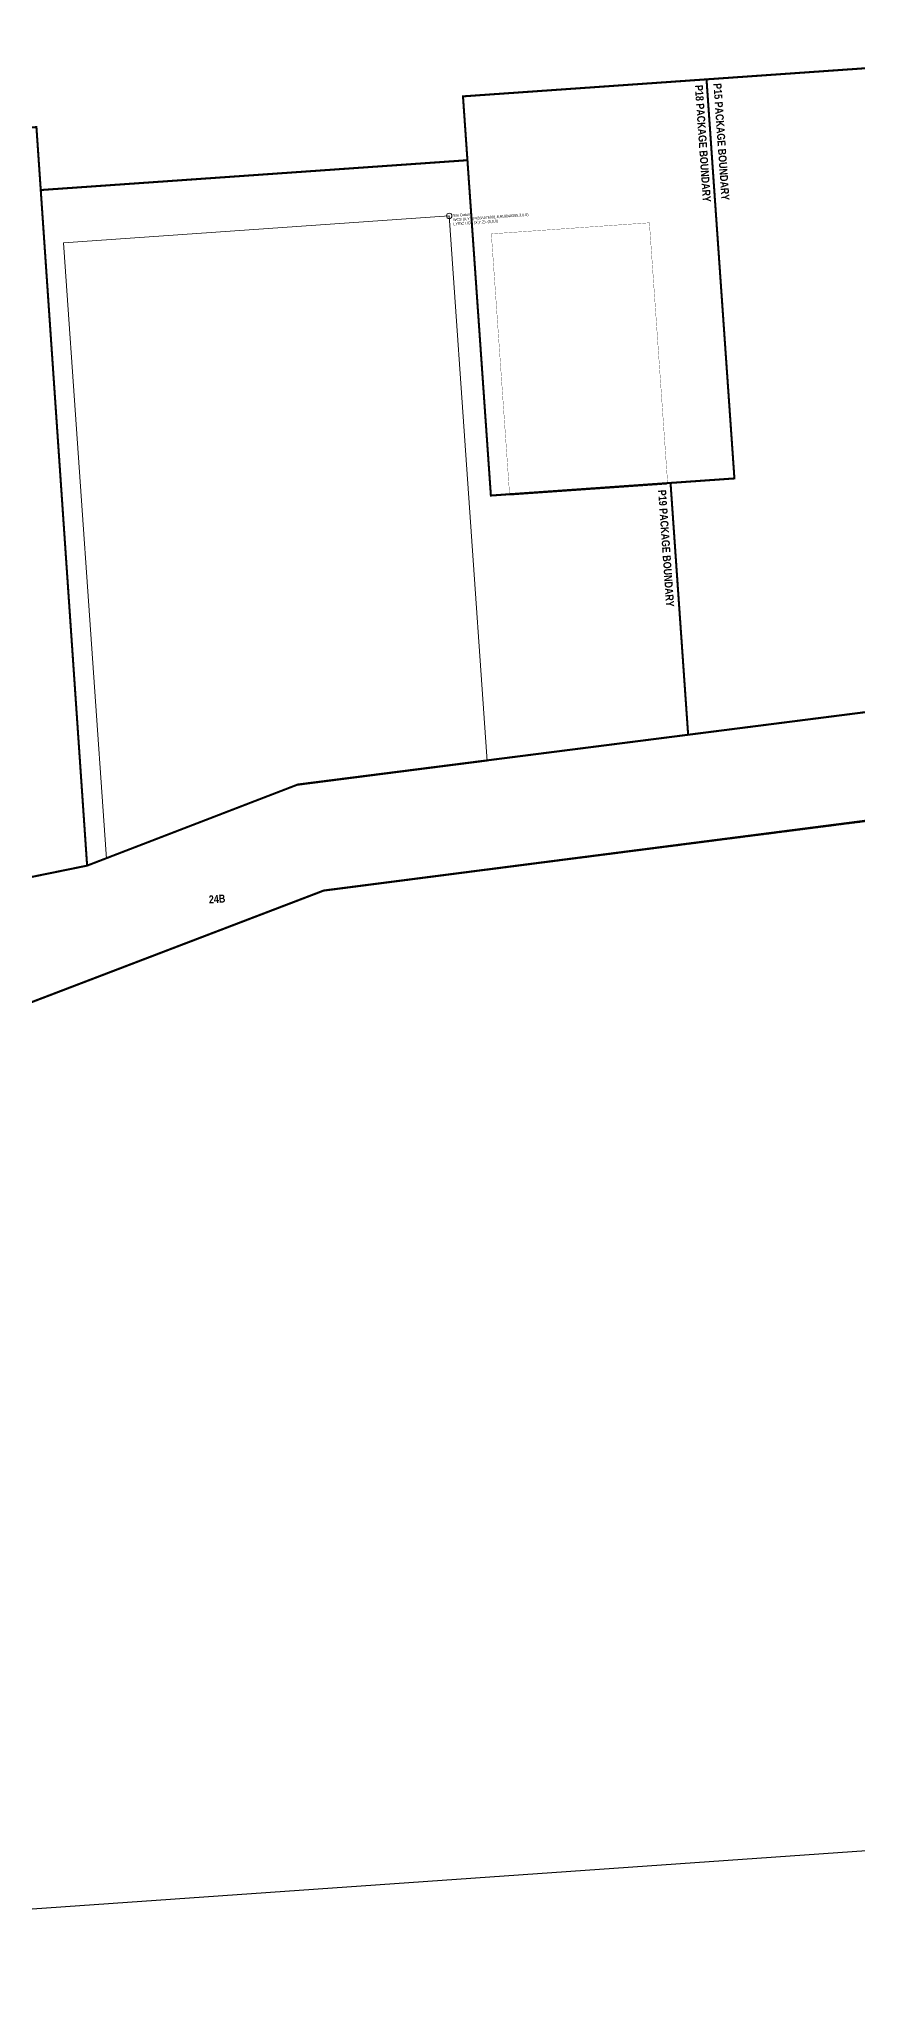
# Model space of a CAD drawing. Header units: millimetres. Extents: x 50357 to 985146, y 723188 to 1803594.
# Drawn here: x 834359.7 to 834513.1, y 819706.6 to 820074.3 of the extents above; entities that cross this region are included whole.
import ezdxf
from ezdxf.enums import TextEntityAlignment as Align
from ezdxf.xclip import XClip

# ---------------------------------------------------------------- set-up
doc = ezdxf.new("R2010")
doc.units = ezdxf.units.MM
doc.header["$LTSCALE"] = 3
doc.header["$MEASUREMENT"] = 0
for name, pattern in [('3A35X-MAGP-P-SB$0$3A35X-MAGP-P-SB$0$ACAD_ISO05W035', [11.55, 8.4, -1.05, 0, -1.05, 0, -1.05]), ('3A35X-MAGP-P-SB$0$3A35X-MAGP-P-SB$0$HIDDEN', [0.375, 0.25, -0.125]), ('DASHED', [19.05, 12.7, -6.35]), ('DASHED2', [0.375, 0.25, -0.125]), ('x-baseplan$0$DGN Style 2', [1.94727e-06, 0, -1.94727e-06])]:
    doc.linetypes.add(name, pattern=pattern)
doc.layers.get('Defpoints').update_dxf_attribs({"color": 32})
doc.layers.add('-Excluded area line', color=7, linetype='DASHED2', lineweight=40)
for name, color, linetype in [('00_Xref', 7, 'Continuous'), ('3A35X-MAGP-P-SB$0$UAJ-90BOUN', 7, 'Continuous'), ('_PARCEL BOUNDARY', 10, 'DASHED')]:
    doc.layers.add(name, color=color, linetype=linetype)
doc.layers.add('3A35X-MAGP-P-SB$0$UAJ-00ANNO-$', color=32, linetype='Continuous', lineweight=5, plot=False)
doc.layers.add('3A35X-MAGP-P-SB$0$UAJ-00ANNO_insertion point', color=10, linetype='Continuous', lineweight=5, plot=False)
doc.layers.add('x-baseplan$0$AR-ROAD_AR_BS_MI_', color=7, linetype='Continuous', true_color=0x6d6d6d)
doc.styles.add('3A35X-MAGP-P-SB$0$3A35X-MAGP-P-SB$0$UNS-TXT', font='swissc.ttf')
doc.styles.add('_BOLD', font='arialbd.ttf', dxfattribs={"width": 0.8})

# ---------------------------------------------------------------- blocks, each defined once
blk = doc.blocks.new('x-baseplan')
at = {"layer": 'x-baseplan$0$AR-ROAD_AR_BS_MI_', "linetype": 'x-baseplan$0$DGN Style 2', "lineweight": 0, "flags": 128}
for points in [[(834687.68, 817936.85), (834552.25, 817919.49)], [(834552.25, 817919.49), (834458.71, 817883.8), (834424.35, 817870.7)]]:
    blk.add_lwpolyline(points, dxfattribs=at)
blk = doc.blocks.new('PARCEL BOUNDARY')
at = {"layer": '_PARCEL BOUNDARY', "ltscale": 0.2, "const_width": 400}
blk.add_lwpolyline([(835046275, 817368216), (834552235, 817304559), (834423997, 817255556), (834415272, 817250725), (834383474, 817223368), (834373340, 817213382), (834356312, 817191233), (834343998, 817171014), (834339429, 817163257), (834334619, 817148570), (834329521, 817139415), (834322539, 817136162), (834256694, 817133907), (834232989, 817133690)], dxfattribs=at)
at = {"layer": '_PARCEL BOUNDARY', "ltscale": 100, "const_width": 383}
for points in [[(834623997, 817456639), (834699612, 817461924)], [(834429575, 817257676), (834383731, 817304357), (834374306, 817439184), (834498385, 817447685), (834507891, 817309233)], [(834499195, 817435887), (834579180, 817441477)], [(834825297, 817359878), (834547391, 817324442), (834507889, 817309232), (834400429, 817287354), (834387406, 817251986), (834383005, 817248414), (834354246, 817219522), (834337980, 817200220), (834315409, 817154090), (834304897, 817153962), (834294102, 817156289), (834266885, 817154545), (834097559, 817154381)], [(834617253, 817380982), (834620554, 817333771)]]:
    blk.add_lwpolyline(points, dxfattribs=at)
at = {"layer": '_PARCEL BOUNDARY', "ltscale": 100, "const_width": 383, "flags": 128}
blk.add_lwpolyline([(834579180, 817441477), (834578344, 817453448), (834623997, 817456639), (834629227, 817381823), (834583575, 817378615)], close=True, dxfattribs=at)
at = {"layer": 'Defpoints', "style": '_BOLD', "width": 0.8}
for s, p in [('P18 PACKAGE BOUNDARY', (834622565, 817444560, 994000)), ('P15 PACKAGE BOUNDARY', (834626048, 817444884, 994000)), ('P19 PACKAGE BOUNDARY', (834615682, 817368672))]:
    blk.add_text(s, height=1500, rotation=274.00124, dxfattribs=at).set_placement(p, align=Align.CENTER)
blk.add_text('24B', height=1500, rotation=4.00124, dxfattribs=at).set_placement((834530769, 817302136, 994000))

msp = doc.modelspace()

# ---------------------------------------------------------------- hatches: boundary and pattern name
at = {"layer": '-Excluded area line'}
h = msp.add_hatch(dxfattribs=at)
h.set_pattern_fill('ANSI31', color=256)
h.set_pattern_definition([(45, (-139.47494, 1995.13076), (-0.088388347648, 0.088388347648), [])])
edge = h.paths.add_edge_path(flags=0)
edge.add_arc((834436.5268, 820041.2161), 0.5122, 0, 360)
edge = h.paths.add_edge_path(flags=17)
edge.add_line((834370.1796, 819898.3582), (834354.1764, 820127.3308))
edge.add_line((834354.1764, 820127.3308), (834355.7473, 820127.4406))
edge.add_line((834355.7473, 820127.4406), (834352.9692, 820167.1368))
edge.add_line((834352.9692, 820167.1368), (834351.3095, 820168.2318))
edge.add_line((834351.3095, 820168.2318), (834350.2016, 820184.0723))
edge.add_line((834350.2016, 820184.0723), (834350.2024, 820184.0729))
edge.add_arc((834337.5716, 820166.7457), 21.4422, 53.905246, 53.909549, ccw=False)
edge.add_line((834350.2037, 820184.0719), (834353.336, 820181.5063))
edge.add_line((834353.336, 820181.5063), (834358.2744, 820176.9438))
edge.add_arc((834422.1325, 820262.4089), 106.6872, 233.233545, 261.758005)
edge.add_line((834406.8385, 820156.8237), (834414.6807, 820155.7938))
edge.add_line((834414.6807, 820155.7938), (834431.0888, 820153.6391))
edge.add_line((834431.0888, 820153.6391), (834466.4887, 820152.6977))
edge.add_line((834466.4887, 820152.6977), (834466.489, 820152.6974))
edge.add_line((834466.489, 820152.6974), (834466.4918, 820152.6976))
edge.add_line((834466.4918, 820152.6976), (834490.6781, 820153.5131))
edge.add_line((834490.6781, 820153.5131), (834493.6229, 820153.7196))
edge.add_line((834493.6229, 820153.7196), (834497.3389, 820100.6412))
edge.add_line((834497.3389, 820100.6412), (834503.3242, 820101.0602))
edge.add_line((834503.3242, 820101.0602), (834506.8161, 820051.1823))
edge.add_line((834506.8161, 820051.1823), (834500.8302, 820050.7633))
edge.add_line((834500.8302, 820050.7633), (834503.924, 820006.5714))
edge.add_line((834503.924, 820006.5714), (834501.6802, 820006.4143))
edge.add_line((834501.6802, 820006.4143), (834503.9259, 819974.3285))
edge.add_line((834503.9259, 819974.3285), (834504.6981, 819962.9897))
edge.add_line((834504.6981, 819962.9897), (834505.4238, 819963.0405))
edge.add_line((834505.4238, 819963.0405), (834506.1496, 819963.0912))
edge.add_line((834506.1496, 819963.0912), (834508.6469, 819927.0094))
edge.add_line((834508.6469, 819927.0094), (834507.2588, 819926.734))
edge.add_line((834507.2588, 819926.734), (834412.7758, 819914.6199))
edge.add_line((834412.7758, 819914.6199), (834370.1796, 819898.3582))
edge = h.paths.add_edge_path(flags=0)
edge.add_arc((834436.5268, 820041.2161), 0.5122, 0, 360)
h.paths.add_polyline_path([(834443.6736, 819938.9851), (834436.5268, 820041.2161), (834364.2033, 820036.1601), (834372.2756, 819920.6896), (834407.966, 819934.432)], flags=0)
h.paths.add_polyline_path([(834436.5268, 820041.2161), (834364.2033, 820036.1601), (834372.2756, 819920.6896), (834407.966, 819934.432), (834443.6736, 819938.9851)], flags=0)
h.paths.add_polyline_path([(834437.1913, 820039.1464), (834449.6784, 820040.0193), (834449.4933, 820042.6664), (834437.0063, 820041.7934)], flags=8)
h.paths.add_polyline_path([(834477.4882, 819990.9035), (834447.8591, 819988.8322), (834444.432, 820037.8561), (834474.0611, 820039.9274)], flags=0)
edge = h.paths.add_edge_path(flags=17)
edge.add_line((834370.1796, 819898.3582), (834354.1764, 820127.3308))
edge.add_line((834354.1764, 820127.3308), (834355.7473, 820127.4406))
edge.add_line((834355.7473, 820127.4406), (834352.9692, 820167.1368))
edge.add_line((834352.9692, 820167.1368), (834351.3095, 820168.2318))
edge.add_line((834351.3095, 820168.2318), (834350.2016, 820184.0723))
edge.add_line((834350.2016, 820184.0723), (834350.2024, 820184.0729))
edge.add_arc((834337.5716, 820166.7457), 21.4422, 53.905246, 53.909549, ccw=False)
edge.add_line((834350.2037, 820184.0719), (834353.336, 820181.5063))
edge.add_line((834353.336, 820181.5063), (834358.2744, 820176.9438))
edge.add_arc((834422.1325, 820262.4089), 106.6872, 233.233545, 261.758005)
edge.add_line((834406.8385, 820156.8237), (834414.6807, 820155.7938))
edge.add_line((834414.6807, 820155.7938), (834431.0888, 820153.6391))
edge.add_line((834431.0888, 820153.6391), (834466.4887, 820152.6977))
edge.add_line((834466.4887, 820152.6977), (834466.489, 820152.6974))
edge.add_line((834466.489, 820152.6974), (834466.4918, 820152.6976))
edge.add_line((834466.4918, 820152.6976), (834490.6781, 820153.5131))
edge.add_line((834490.6781, 820153.5131), (834493.6229, 820153.7196))
edge.add_line((834493.6229, 820153.7196), (834497.3389, 820100.6412))
edge.add_line((834497.3389, 820100.6412), (834503.3242, 820101.0602))
edge.add_line((834503.3242, 820101.0602), (834506.8161, 820051.1823))
edge.add_line((834506.8161, 820051.1823), (834500.8302, 820050.7633))
edge.add_line((834500.8302, 820050.7633), (834503.924, 820006.5714))
edge.add_line((834503.924, 820006.5714), (834501.6802, 820006.4143))
edge.add_line((834501.6802, 820006.4143), (834503.9259, 819974.3285))
edge.add_line((834503.9259, 819974.3285), (834504.6981, 819962.9897))
edge.add_line((834504.6981, 819962.9897), (834505.4238, 819963.0405))
edge.add_line((834505.4238, 819963.0405), (834506.1496, 819963.0912))
edge.add_line((834506.1496, 819963.0912), (834508.6469, 819927.0094))
edge.add_line((834508.6469, 819927.0094), (834507.2588, 819926.734))
edge.add_line((834507.2588, 819926.734), (834412.7758, 819914.6199))
edge.add_line((834412.7758, 819914.6199), (834370.1796, 819898.3582))
edge = h.paths.add_edge_path(flags=0)
edge.add_line((834403.4392, 820100.9781), (834400.9072, 820137.2129))
edge.add_line((834400.9072, 820137.2129), (834394.0525, 820136.7515))
edge.add_line((834394.0525, 820136.7515), (834383.7833, 820138.9945))
edge.add_line((834383.7833, 820138.9945), (834386.4241, 820150.9795))
edge.add_arc((834419.1147, 820262.6947), 116.4, 237.276176, 253.689242, ccw=False)
edge.add_line((834356.19, 820164.769), (834360.8576, 820098.0013))
edge.add_line((834360.8576, 820098.0013), (834403.4392, 820100.9781))
h.paths.add_polyline_path([(834427.1602, 820102.6345), (834424.329, 820143.1329), (834466.987, 820142.4068), (834469.5602, 820105.6004)], flags=0)

# ---------------------------------------------------------------- linework, layer by layer
at = {"layer": '3A35X-MAGP-P-SB$0$UAJ-00ANNO-$', "ltscale": 20}
msp.add_lwpolyline([(834436.5268, 820041.2161), (834364.2033, 820036.1601), (834372.2756, 819920.6896), (834407.966, 819934.432), (834443.6736, 819938.9851)], close=True, dxfattribs=at)
at = {"layer": '3A35X-MAGP-P-SB$0$UAJ-00ANNO_insertion point'}
msp.add_circle((834436.5268, 820041.2161), 0.5122, dxfattribs=at)
at = {"layer": '3A35X-MAGP-P-SB$0$UAJ-90BOUN', "linetype": '3A35X-MAGP-P-SB$0$3A35X-MAGP-P-SB$0$ACAD_ISO05W035', "const_width": 0.05}
msp.add_lwpolyline([(834443.6736, 819938.9851), (834436.5268, 820041.2161), (834364.2033, 820036.1601), (834372.2756, 819920.6896), (834407.966, 819934.432)], close=True, dxfattribs=at)
at = {"layer": '3A35X-MAGP-P-SB$0$UAJ-90BOUN', "linetype": '3A35X-MAGP-P-SB$0$3A35X-MAGP-P-SB$0$HIDDEN', "ltscale": 20, "const_width": 0.05}
msp.add_lwpolyline([(834477.4882, 819990.9035), (834447.8591, 819988.8322), (834444.432, 820037.8561), (834474.0611, 820039.9274)], close=True, dxfattribs=at)
at = {"layer": 'Defpoints'}
msp.add_lwpolyline([(834063.1753, 820412.9749), (834767.4033, 820462.2058), (834816.7833, 819755.845), (834112.5554, 819706.6141)], close=True, dxfattribs=at)

# ---------------------------------------------------------------- block references
at = {"layer": '00_Xref'}
ref = msp.add_blockref('x-baseplan', (-139.4749, 1995.1308), dxfattribs=at)
XClip(ref).set_block_clipping_path([(834202.6502530554, 818417.8441569643), (834906.8781916734, 818467.0750907004), (834956.2582314801, 817760.714252038), (834252.0302928621, 817711.483318302)])
at = {"layer": '_PARCEL BOUNDARY', "ltscale": 0.2, "xscale": 0.001, "yscale": 0.001, "zscale": 0.001, "rotation": 359.998908534026}
msp.add_blockref('PARCEL BOUNDARY', (-154.8035, 2626.0798, -0.0001), dxfattribs=at)

# ---------------------------------------------------------------- texts
at = {"layer": '3A35X-MAGP-P-SB$0$UAJ-00ANNO-$', "insert": (834437.1938, 820041.5406), "char_height": 0.5, "width": 13.262628, "attachment_point": 1, "rotation": 3.998909, "line_spacing_factor": 0.963855, "style": '3A35X-MAGP-P-SB$0$3A35X-MAGP-P-SB$0$UNS-TXT'}
msp.add_mtext('Site Datum\\PWCS (X,Y,Z)=(834576001.8,818046085.3,0.0)\\PLYRIC UCS (X,Y,Z)=(0,0,0)', dxfattribs=at)

doc.saveas('drawing.dxf')
